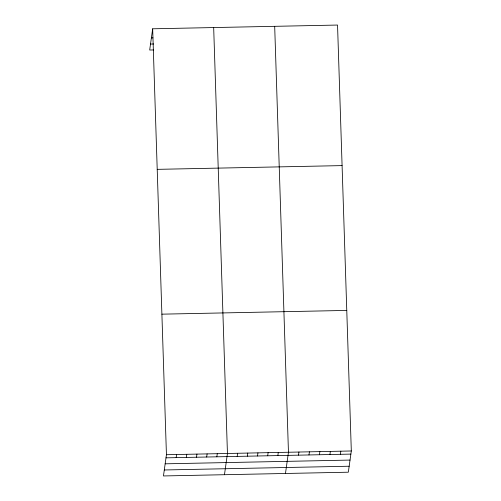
<?xml version="1.0" encoding="UTF-8"?>
<svg xmlns="http://www.w3.org/2000/svg" width="501" height="501" viewBox="0 0 501 501"><rect width="100%" height="100%" fill="white"/><g stroke="black" fill="none" stroke-linecap="round" stroke-linejoin="round"><path stroke-width="0.75" d="M152.667 28.795L166.438 454.72L163.458 475.95L348.333 472.205L351.314 450.975L337.542 25.05L152.667 28.795L149.686 50.025L153.594 49.95M176.17 457.638L176.609 454.513M186.334 457.432L186.773 454.307M196.505 457.225L196.943 454.1M206.675 457.018L207.113 453.893M216.839 456.812L217.277 453.687M224.467 474.716L227.448 453.48L213.676 27.561M237.18 456.398L237.618 453.28M247.344 456.198L247.782 453.073M257.514 455.991L257.952 452.866M267.684 455.785L268.123 452.66M277.848 455.578L278.287 452.453M285.476 473.476L288.457 452.246L274.686 26.321M298.496 455.158L298.934 452.034M308.973 454.946L309.411 451.821M319.444 454.733L319.889 451.608M329.921 454.52L330.359 451.401M340.398 454.313L340.837 451.188M151.39 37.894L152.955 37.863M150.525 44.05L153.657 43.988M157.214 169.351L342.089 165.606M161.892 314.165L346.773 310.42M166.438 454.72L351.314 450.975M166 457.845L350.875 454.1M165.161 463.82L350.036 460.075M164.297 469.976L349.172 466.231"/></g></svg>
